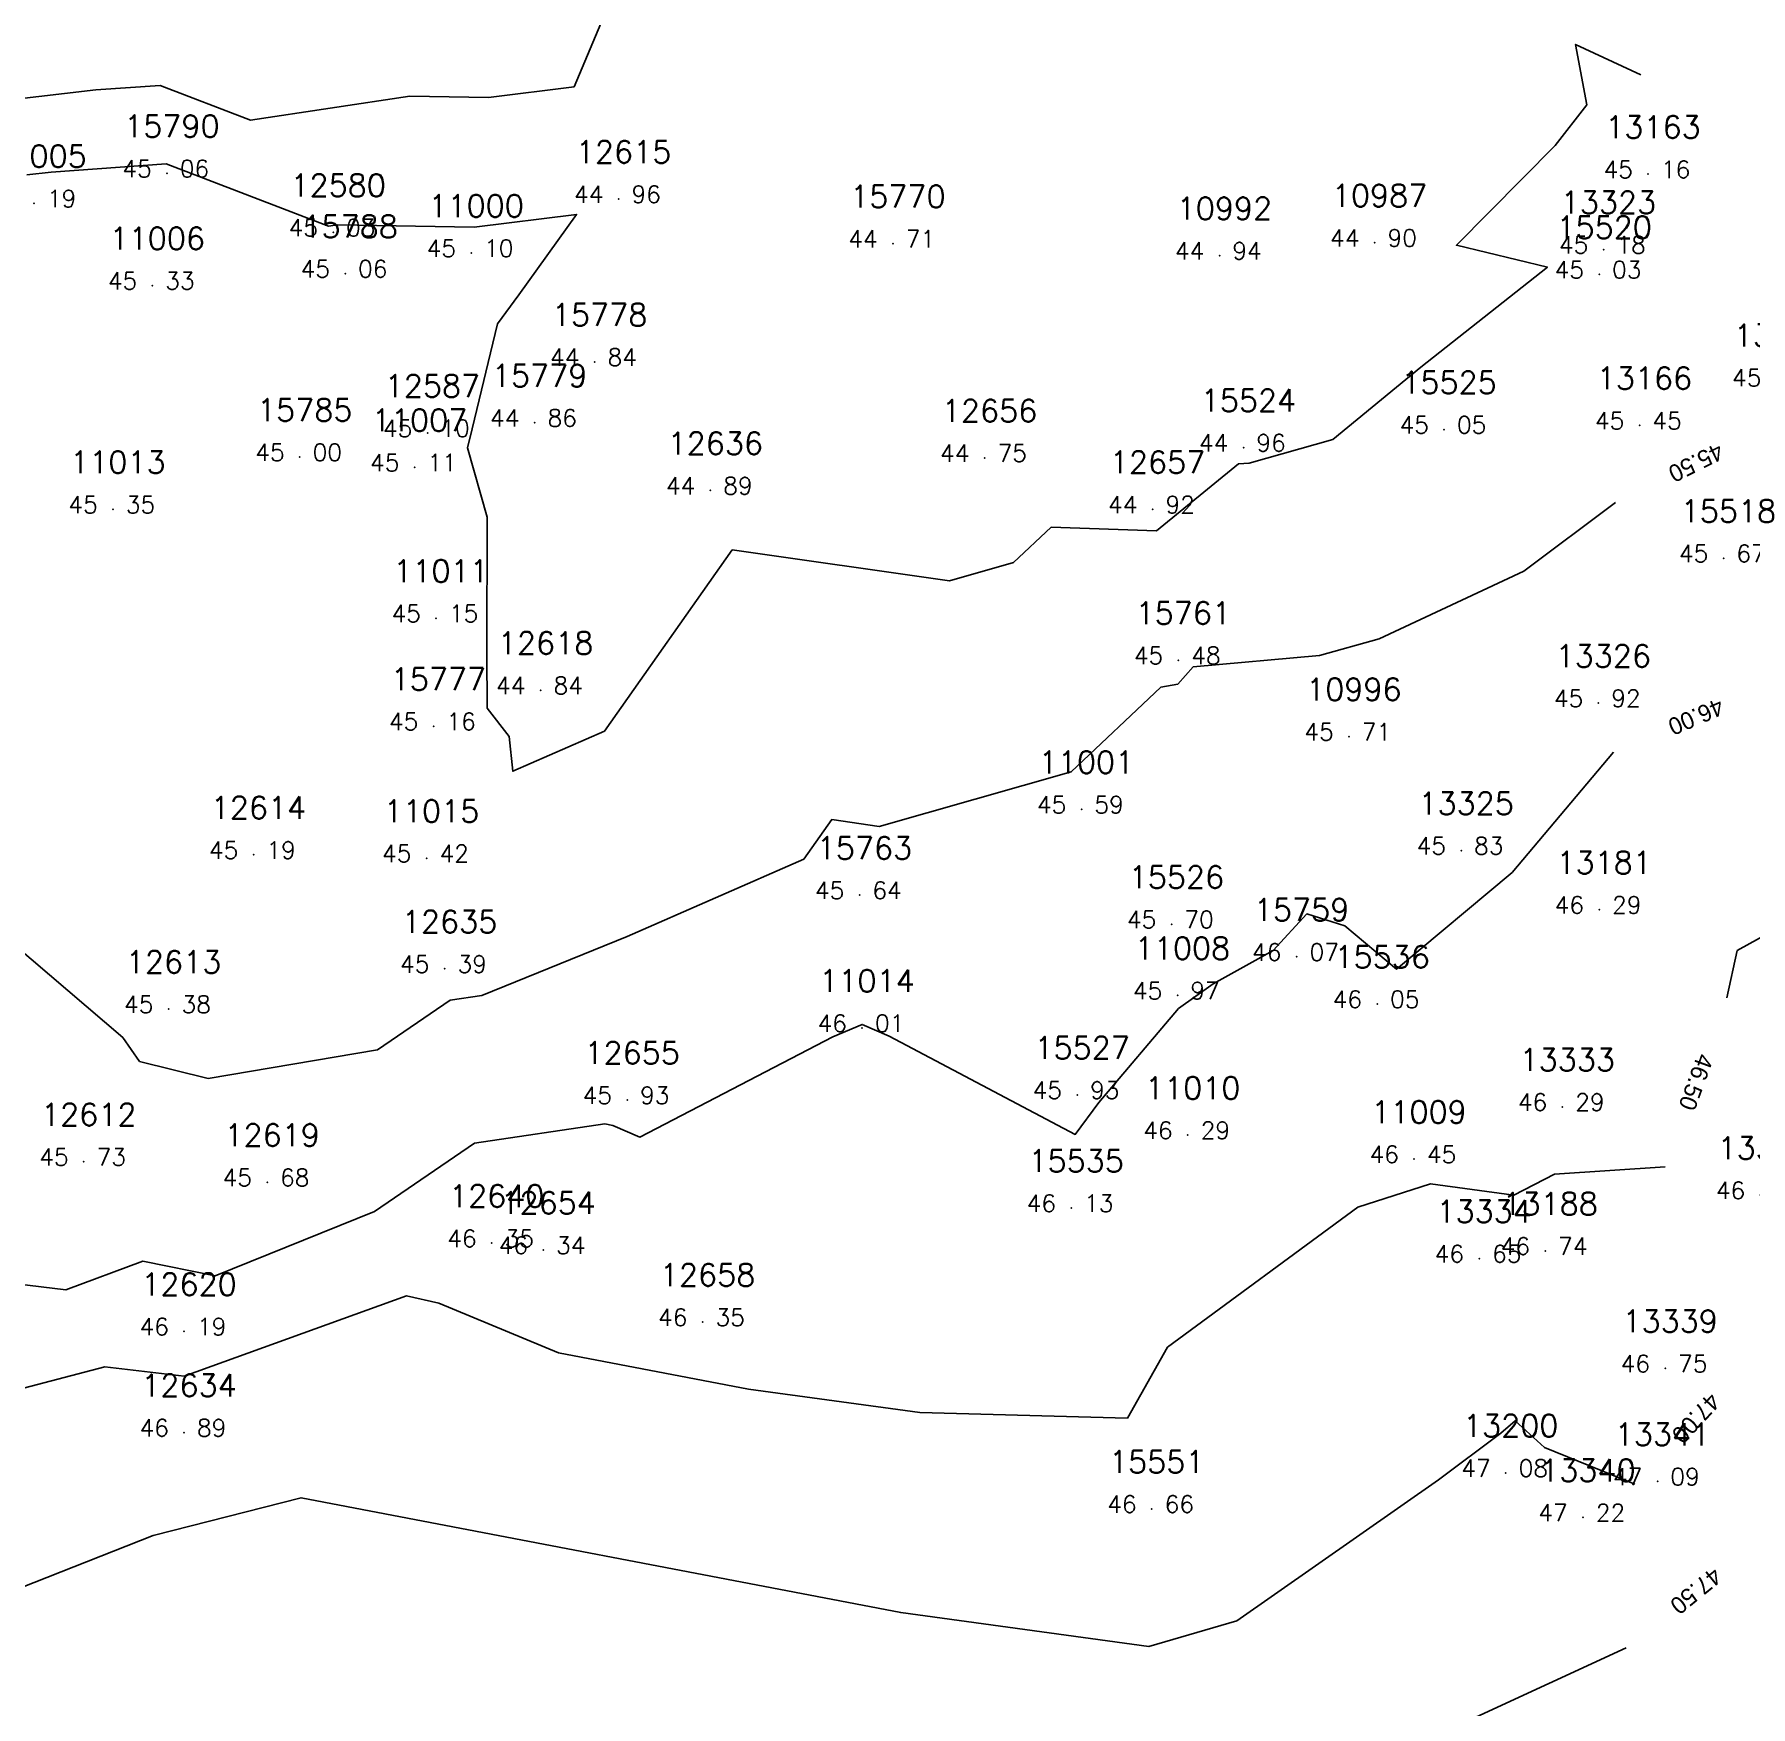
# Model space of a CAD drawing. Header units: millimetres. Extents: x 1412565 to 1412813, y 4931476 to 4931699.
# Drawn here: x 1412728.61 to 1412748.64, y 4931619.29 to 4931638.8 of the extents above; entities that cross this region are included whole.
import ezdxf
from ezdxf.enums import TextEntityAlignment as Align

# ---------------------------------------------------------------- set-up
doc = ezdxf.new("R2010")
doc.units = ezdxf.units.MM
for name, color, linetype in [('CIVIL', 50, 'Continuous'), ('CIVIL-DRAW', 80, 'Continuous'), ('CIVIL-NONAME', 130, 'Continuous'), ('CIVIL-TEXT', 240, 'Continuous'), ('CIVIL-Z', 50, 'Continuous'), ('Tcontours0', 7, 'Continuous'), ('Tcontours1', 7, 'Continuous'), ('Tcontours2', 7, 'Continuous')]:
    doc.layers.add(name, color=color, linetype=linetype)
doc.styles.add('CIVILCADMAIN', font='TXT.SHX')
doc.styles.add('MAVAT_HebTXT', font='hebtxt.shx')
doc.styles.get("Standard").update_dxf_attribs({"font": 'arial.ttf'})

# ---------------------------------------------------------------- blocks, each defined once
blk = doc.blocks.new('CIVIL-ZZ')
at = {"layer": 'CIVIL-DRAW'}
blk.add_point((0, 0), dxfattribs=at)
at = {"layer": 'CIVIL-NONAME'}
blk.add_attdef('NAME', text='', height=1.8, dxfattribs=at).set_placement((0, 2.1), align=Align.CENTER)
at = {"layer": 'CIVIL-TEXT', "flags": 8}
blk.add_attdef('TEXT', text='', height=2, dxfattribs=at).set_placement((0.2, -3.3), align=Align.CENTER)
at = {"layer": 'CIVIL-Z'}
blk.add_attdef('Z1', text='', height=1.6, dxfattribs=at).set_placement((-0.75, -0.225), align=Align.RIGHT)
blk.add_attdef('Z2', (0.75, -0.225), '', height=1.6, dxfattribs=at)

msp = doc.modelspace()

# ---------------------------------------------------------------- linework, layer by layer
at = {"layer": 'Tcontours0', "elevation": 45}
msp.add_lwpolyline([(1412728.525, 4931637.161), (1412728.809, 4931637.194), (1412730.151, 4931637.29), (1412732.045, 4931636.564), (1412732.151, 4931636.58), (1412733.744, 4931636.552), (1412734.939, 4931636.7), (1412734.264, 4931635.762), (1412734.018, 4931635.425), (1412733.721, 4931634.2), (1412733.666, 4931633.979), (1412733.895, 4931633.169), (1412733.89, 4931631.584), (1412733.895, 4931630.94), (1412734.153, 4931630.609), (1412734.194, 4931630.205), (1412735.264, 4931630.672), (1412736.755, 4931632.788), (1412739.29, 4931632.427), (1412740.036, 4931632.64), (1412740.474, 4931633.052), (1412741.703, 4931633.009), (1412742.662, 4931633.789), (1412742.786, 4931633.8), (1412743.76, 4931634.073), (1412744.79, 4931634.917), (1412746.265, 4931636.085), (1412745.204, 4931636.341), (1412746.357, 4931637.503), (1412746.727, 4931637.977), (1412746.594, 4931638.684), (1412747.354, 4931638.33)], dxfattribs=at)
at = {"layer": 'Tcontours1'}
for points, elevation in [([(1412728.246, 4931624.244), (1412728.98, 4931624.156), (1412729.877, 4931624.488), (1412730.721, 4931624.318), (1412732.581, 4931625.071), (1412733.749, 4931625.867), (1412735.267, 4931626.092), (1412735.363, 4931626.071), (1412735.677, 4931625.938), (1412737.928, 4931627.105), (1412738.269, 4931627.252), (1412738.584, 4931627.113), (1412740.756, 4931625.968), (1412741.031, 4931626.339), (1412741.961, 4931627.437), (1412742.367, 4931627.725), (1412743.064, 4931628.112), (1412743.459, 4931628.54), (1412743.9, 4931628.402), (1412744.503, 4931627.897), (1412745.855, 4931629.025), (1412747.035, 4931630.428)], 46), ([(1412725.829, 4931619.644), (1412730.001, 4931621.289), (1412731.725, 4931621.73), (1412738.721, 4931620.39), (1412741.614, 4931619.996), (1412742.64, 4931620.294), (1412744.993, 4931621.94), (1412745.722, 4931622.485), (1412745.888, 4931622.629), (1412746.231, 4931622.316), (1412747.285, 4931621.888)], 47)]:
    msp.add_lwpolyline(points, dxfattribs=dict(at, elevation=elevation))
at = {"layer": 'Tcontours2'}
for points, elevation in [([(1412728.3, 4931638.033), (1412729.331, 4931638.152), (1412730.08, 4931638.206), (1412731.136, 4931637.801), (1412732.994, 4931638.08), (1412733.912, 4931638.064), (1412734.909, 4931638.187), (1412735.801, 4931640.306)], 44.5), ([(1412727.93, 4931628.561), (1412729.644, 4931627.099), (1412729.841, 4931626.82), (1412730.64, 4931626.622), (1412732.615, 4931626.956), (1412733.463, 4931627.533), (1412733.834, 4931627.588), (1412735.53, 4931628.278), (1412737.589, 4931629.178), (1412737.915, 4931629.641), (1412738.47, 4931629.562), (1412740.709, 4931630.199), (1412741.755, 4931631.184), (1412741.953, 4931631.22), (1412742.133, 4931631.423), (1412743.606, 4931631.554), (1412744.303, 4931631.749), (1412745.991, 4931632.54), (1412747.059, 4931633.339)], 45.5), ([(1412748.36, 4931627.563), (1412748.48, 4931628.113), (1412748.965, 4931628.382)], 46.5), ([(1412727.387, 4931622.722), (1412729.434, 4931623.259), (1412730.36, 4931623.147), (1412732.953, 4931624.086), (1412733.331, 4931624), (1412734.729, 4931623.422), (1412736.943, 4931622.998), (1412738.945, 4931622.725), (1412741.366, 4931622.66), (1412741.832, 4931623.485), (1412744.053, 4931625.12), (1412744.9, 4931625.39), (1412745.874, 4931625.258), (1412746.347, 4931625.506), (1412747.64, 4931625.59)], 46.5), ([(1412728.368, 4931615.83), (1412737.931, 4931618.274), (1412740.499, 4931617.782), (1412741.561, 4931617.638), (1412744.095, 4931618.373), (1412744.933, 4931618.959), (1412745.38, 4931619.148), (1412747.185, 4931619.98)], 47.5)]:
    msp.add_lwpolyline(points, dxfattribs=dict(at, elevation=elevation))

# ---------------------------------------------------------------- block references
at = {"layer": 'CIVIL'}
ref = msp.add_blockref('CIVIL-ZZ', (1412730.16, 4931637.18, 45.06), dxfattribs=dict(at, xscale=0.2, yscale=0.2))
ref.add_attrib('Z2', '06', (1412730.31, 4931637.135), dxfattribs={"layer": 'CIVIL-Z', "height": 0.2, "style": 'CIVILCADMAIN'})
ref.add_attrib('Z1', '45', (1412729.64, 4931637.135), dxfattribs={"layer": 'CIVIL-Z', "height": 0.2, "style": 'CIVILCADMAIN'})
ref.add_attrib('NAME', '15790', (1412729.66, 4931637.6), dxfattribs={"layer": 'CIVIL-NONAME', "height": 0.26, "style": 'CIVILCADMAIN'})
ref = msp.add_blockref('CIVIL-ZZ', (1412747.44, 4931637.17, 45.16), dxfattribs=dict(at, xscale=0.2, yscale=0.2))
ref.add_attrib('Z2', '16', (1412747.59, 4931637.125), dxfattribs={"layer": 'CIVIL-Z', "height": 0.2, "style": 'CIVILCADMAIN'})
ref.add_attrib('Z1', '45', (1412746.92, 4931637.125), dxfattribs={"layer": 'CIVIL-Z', "height": 0.2, "style": 'CIVILCADMAIN'})
ref.add_attrib('NAME', '13163', (1412746.94, 4931637.59), dxfattribs={"layer": 'CIVIL-NONAME', "height": 0.26, "style": 'CIVILCADMAIN'})
ref = msp.add_blockref('CIVIL-ZZ', (1412728.61, 4931636.83, 45.19), dxfattribs=dict(at, xscale=0.2, yscale=0.2))
ref.add_attrib('Z2', '19', (1412728.76, 4931636.785), dxfattribs={"layer": 'CIVIL-Z', "height": 0.2, "style": 'CIVILCADMAIN'})
ref.add_attrib('Z1', '45', (1412728.09, 4931636.785), dxfattribs={"layer": 'CIVIL-Z', "height": 0.2, "style": 'CIVILCADMAIN'})
ref.add_attrib('NAME', '11005', (1412728.11, 4931637.25), dxfattribs={"layer": 'CIVIL-NONAME', "height": 0.26, "style": 'CIVILCADMAIN'})
ref = msp.add_blockref('CIVIL-ZZ', (1412735.43, 4931636.88, 44.96), dxfattribs=dict(at, xscale=0.2, yscale=0.2))
ref.add_attrib('Z2', '96', (1412735.58, 4931636.835), dxfattribs={"layer": 'CIVIL-Z', "height": 0.2, "style": 'CIVILCADMAIN'})
ref.add_attrib('Z1', '44', (1412734.91, 4931636.835), dxfattribs={"layer": 'CIVIL-Z', "height": 0.2, "style": 'CIVILCADMAIN'})
ref.add_attrib('NAME', '12615', (1412734.93, 4931637.3), dxfattribs={"layer": 'CIVIL-NONAME', "height": 0.26, "style": 'CIVILCADMAIN'})
ref = msp.add_blockref('CIVIL-ZZ', (1412732.1, 4931636.49, 45.03), dxfattribs=dict(at, xscale=0.2, yscale=0.2))
ref.add_attrib('Z2', '03', (1412732.25, 4931636.445), dxfattribs={"layer": 'CIVIL-Z', "height": 0.2, "style": 'CIVILCADMAIN'})
ref.add_attrib('Z1', '45', (1412731.58, 4931636.445), dxfattribs={"layer": 'CIVIL-Z', "height": 0.2, "style": 'CIVILCADMAIN'})
ref.add_attrib('NAME', '12580', (1412731.6, 4931636.91), dxfattribs={"layer": 'CIVIL-NONAME', "height": 0.26, "style": 'CIVILCADMAIN'})
ref = msp.add_blockref('CIVIL-ZZ', (1412733.71, 4931636.25, 45.1), dxfattribs=dict(at, xscale=0.2, yscale=0.2))
ref.add_attrib('Z2', '10', (1412733.86, 4931636.205), dxfattribs={"layer": 'CIVIL-Z', "height": 0.2, "style": 'CIVILCADMAIN'})
ref.add_attrib('Z1', '45', (1412733.19, 4931636.205), dxfattribs={"layer": 'CIVIL-Z', "height": 0.2, "style": 'CIVILCADMAIN'})
ref.add_attrib('NAME', '11000', (1412733.21, 4931636.67), dxfattribs={"layer": 'CIVIL-NONAME', "height": 0.26, "style": 'CIVILCADMAIN'})
ref = msp.add_blockref('CIVIL-ZZ', (1412738.63, 4931636.36, 44.71), dxfattribs=dict(at, xscale=0.2, yscale=0.2))
ref.add_attrib('Z2', '71', (1412738.78, 4931636.315), dxfattribs={"layer": 'CIVIL-Z', "height": 0.2, "style": 'CIVILCADMAIN'})
ref.add_attrib('Z1', '44', (1412738.11, 4931636.315), dxfattribs={"layer": 'CIVIL-Z', "height": 0.2, "style": 'CIVILCADMAIN'})
ref.add_attrib('NAME', '15770', (1412738.13, 4931636.78), dxfattribs={"layer": 'CIVIL-NONAME', "height": 0.26, "style": 'CIVILCADMAIN'})
ref = msp.add_blockref('CIVIL-ZZ', (1412744.25, 4931636.37, 44.9), dxfattribs=dict(at, xscale=0.2, yscale=0.2))
ref.add_attrib('Z2', '90', (1412744.4, 4931636.325), dxfattribs={"layer": 'CIVIL-Z', "height": 0.2, "style": 'CIVILCADMAIN'})
ref.add_attrib('Z1', '44', (1412743.73, 4931636.325), dxfattribs={"layer": 'CIVIL-Z', "height": 0.2, "style": 'CIVILCADMAIN'})
ref.add_attrib('NAME', '10987', (1412743.75, 4931636.79), dxfattribs={"layer": 'CIVIL-NONAME', "height": 0.26, "style": 'CIVILCADMAIN'})
ref = msp.add_blockref('CIVIL-ZZ', (1412746.92, 4931636.29, 45.18), dxfattribs=dict(at, xscale=0.2, yscale=0.2))
ref.add_attrib('Z2', '18', (1412747.07, 4931636.245), dxfattribs={"layer": 'CIVIL-Z', "height": 0.2, "style": 'CIVILCADMAIN'})
ref.add_attrib('Z1', '45', (1412746.4, 4931636.245), dxfattribs={"layer": 'CIVIL-Z', "height": 0.2, "style": 'CIVILCADMAIN'})
ref.add_attrib('NAME', '13323', (1412746.42, 4931636.71), dxfattribs={"layer": 'CIVIL-NONAME', "height": 0.26, "style": 'CIVILCADMAIN'})
ref = msp.add_blockref('CIVIL-ZZ', (1412742.44, 4931636.22, 44.94), dxfattribs=dict(at, xscale=0.2, yscale=0.2))
ref.add_attrib('Z2', '94', (1412742.59, 4931636.175), dxfattribs={"layer": 'CIVIL-Z', "height": 0.2, "style": 'CIVILCADMAIN'})
ref.add_attrib('Z1', '44', (1412741.92, 4931636.175), dxfattribs={"layer": 'CIVIL-Z', "height": 0.2, "style": 'CIVILCADMAIN'})
ref.add_attrib('NAME', '10992', (1412741.94, 4931636.64), dxfattribs={"layer": 'CIVIL-NONAME', "height": 0.26, "style": 'CIVILCADMAIN'})
ref = msp.add_blockref('CIVIL-ZZ', (1412729.99, 4931635.87, 45.33), dxfattribs=dict(at, xscale=0.2, yscale=0.2))
ref.add_attrib('Z2', '33', (1412730.14, 4931635.825), dxfattribs={"layer": 'CIVIL-Z', "height": 0.2, "style": 'CIVILCADMAIN'})
ref.add_attrib('Z1', '45', (1412729.47, 4931635.825), dxfattribs={"layer": 'CIVIL-Z', "height": 0.2, "style": 'CIVILCADMAIN'})
ref.add_attrib('NAME', '11006', (1412729.49, 4931636.29), dxfattribs={"layer": 'CIVIL-NONAME', "height": 0.26, "style": 'CIVILCADMAIN'})
ref = msp.add_blockref('CIVIL-ZZ', (1412732.24, 4931636.01, 45.06), dxfattribs=dict(at, xscale=0.2, yscale=0.2))
ref.add_attrib('Z2', '06', (1412732.39, 4931635.965), dxfattribs={"layer": 'CIVIL-Z', "height": 0.2, "style": 'CIVILCADMAIN'})
ref.add_attrib('Z1', '45', (1412731.72, 4931635.965), dxfattribs={"layer": 'CIVIL-Z', "height": 0.2, "style": 'CIVILCADMAIN'})
ref.add_attrib('NAME', '15788', (1412731.74, 4931636.43), dxfattribs={"layer": 'CIVIL-NONAME', "height": 0.26, "style": 'CIVILCADMAIN'})
ref = msp.add_blockref('CIVIL-ZZ', (1412746.87, 4931636, 45.03), dxfattribs=dict(at, xscale=0.2, yscale=0.2))
ref.add_attrib('Z2', '03', (1412747.02, 4931635.955), dxfattribs={"layer": 'CIVIL-Z', "height": 0.2, "style": 'CIVILCADMAIN'})
ref.add_attrib('Z1', '45', (1412746.35, 4931635.955), dxfattribs={"layer": 'CIVIL-Z', "height": 0.2, "style": 'CIVILCADMAIN'})
ref.add_attrib('NAME', '15520', (1412746.37, 4931636.42), dxfattribs={"layer": 'CIVIL-NONAME', "height": 0.26, "style": 'CIVILCADMAIN'})
ref = msp.add_blockref('CIVIL-ZZ', (1412735.15, 4931634.98, 44.84), dxfattribs=dict(at, xscale=0.2, yscale=0.2))
ref.add_attrib('Z2', '84', (1412735.3, 4931634.935), dxfattribs={"layer": 'CIVIL-Z', "height": 0.2, "style": 'CIVILCADMAIN'})
ref.add_attrib('Z1', '44', (1412734.63, 4931634.935), dxfattribs={"layer": 'CIVIL-Z', "height": 0.2, "style": 'CIVILCADMAIN'})
ref.add_attrib('NAME', '15778', (1412734.65, 4931635.4), dxfattribs={"layer": 'CIVIL-NONAME', "height": 0.26, "style": 'CIVILCADMAIN'})
ref = msp.add_blockref('CIVIL-ZZ', (1412748.94, 4931634.74, 45.32), dxfattribs=dict(at, xscale=0.2, yscale=0.2))
ref.add_attrib('Z2', '32', (1412749.09, 4931634.695), dxfattribs={"layer": 'CIVIL-Z', "height": 0.2, "style": 'CIVILCADMAIN'})
ref.add_attrib('Z1', '45', (1412748.42, 4931634.695), dxfattribs={"layer": 'CIVIL-Z', "height": 0.2, "style": 'CIVILCADMAIN'})
ref.add_attrib('NAME', '13327', (1412748.44, 4931635.16), dxfattribs={"layer": 'CIVIL-NONAME', "height": 0.26, "style": 'CIVILCADMAIN'})
ref = msp.add_blockref('CIVIL-ZZ', (1412734.45, 4931634.27, 44.86), dxfattribs=dict(at, xscale=0.2, yscale=0.2))
ref.add_attrib('Z2', '86', (1412734.6, 4931634.225), dxfattribs={"layer": 'CIVIL-Z', "height": 0.2, "style": 'CIVILCADMAIN'})
ref.add_attrib('Z1', '44', (1412733.93, 4931634.225), dxfattribs={"layer": 'CIVIL-Z', "height": 0.2, "style": 'CIVILCADMAIN'})
ref.add_attrib('NAME', '15779', (1412733.95, 4931634.69), dxfattribs={"layer": 'CIVIL-NONAME', "height": 0.26, "style": 'CIVILCADMAIN'})
ref = msp.add_blockref('CIVIL-ZZ', (1412747.34, 4931634.24, 45.45), dxfattribs=dict(at, xscale=0.2, yscale=0.2))
ref.add_attrib('Z2', '45', (1412747.49, 4931634.195), dxfattribs={"layer": 'CIVIL-Z', "height": 0.2, "style": 'CIVILCADMAIN'})
ref.add_attrib('Z1', '45', (1412746.82, 4931634.195), dxfattribs={"layer": 'CIVIL-Z', "height": 0.2, "style": 'CIVILCADMAIN'})
ref.add_attrib('NAME', '13166', (1412746.84, 4931634.66), dxfattribs={"layer": 'CIVIL-NONAME', "height": 0.26, "style": 'CIVILCADMAIN'})
ref = msp.add_blockref('CIVIL-ZZ', (1412733.2, 4931634.15, 45.1), dxfattribs=dict(at, xscale=0.2, yscale=0.2))
ref.add_attrib('Z2', '10', (1412733.35, 4931634.105), dxfattribs={"layer": 'CIVIL-Z', "height": 0.2, "style": 'CIVILCADMAIN'})
ref.add_attrib('Z1', '45', (1412732.68, 4931634.105), dxfattribs={"layer": 'CIVIL-Z', "height": 0.2, "style": 'CIVILCADMAIN'})
ref.add_attrib('NAME', '12587', (1412732.7, 4931634.57), dxfattribs={"layer": 'CIVIL-NONAME', "height": 0.26, "style": 'CIVILCADMAIN'})
ref = msp.add_blockref('CIVIL-ZZ', (1412745.06, 4931634.19, 45.05), dxfattribs=dict(at, xscale=0.2, yscale=0.2))
ref.add_attrib('Z2', '05', (1412745.21, 4931634.145), dxfattribs={"layer": 'CIVIL-Z', "height": 0.2, "style": 'CIVILCADMAIN'})
ref.add_attrib('Z1', '45', (1412744.54, 4931634.145), dxfattribs={"layer": 'CIVIL-Z', "height": 0.2, "style": 'CIVILCADMAIN'})
ref.add_attrib('NAME', '15525', (1412744.56, 4931634.61), dxfattribs={"layer": 'CIVIL-NONAME', "height": 0.26, "style": 'CIVILCADMAIN'})
ref = msp.add_blockref('CIVIL-ZZ', (1412731.71, 4931633.87, 45), dxfattribs=dict(at, xscale=0.2, yscale=0.2))
ref.add_attrib('Z2', '00', (1412731.86, 4931633.825), dxfattribs={"layer": 'CIVIL-Z', "height": 0.2, "style": 'CIVILCADMAIN'})
ref.add_attrib('Z1', '45', (1412731.19, 4931633.825), dxfattribs={"layer": 'CIVIL-Z', "height": 0.2, "style": 'CIVILCADMAIN'})
ref.add_attrib('NAME', '15785', (1412731.21, 4931634.29), dxfattribs={"layer": 'CIVIL-NONAME', "height": 0.26, "style": 'CIVILCADMAIN'})
ref = msp.add_blockref('CIVIL-ZZ', (1412739.7, 4931633.86, 44.75), dxfattribs=dict(at, xscale=0.2, yscale=0.2))
ref.add_attrib('Z2', '75', (1412739.85, 4931633.815), dxfattribs={"layer": 'CIVIL-Z', "height": 0.2, "style": 'CIVILCADMAIN'})
ref.add_attrib('Z1', '44', (1412739.18, 4931633.815), dxfattribs={"layer": 'CIVIL-Z', "height": 0.2, "style": 'CIVILCADMAIN'})
ref.add_attrib('NAME', '12656', (1412739.2, 4931634.28), dxfattribs={"layer": 'CIVIL-NONAME', "height": 0.26, "style": 'CIVILCADMAIN'})
ref = msp.add_blockref('CIVIL-ZZ', (1412742.72, 4931633.98, 44.96), dxfattribs=dict(at, xscale=0.2, yscale=0.2))
ref.add_attrib('Z2', '96', (1412742.87, 4931633.935), dxfattribs={"layer": 'CIVIL-Z', "height": 0.2, "style": 'CIVILCADMAIN'})
ref.add_attrib('Z1', '44', (1412742.2, 4931633.935), dxfattribs={"layer": 'CIVIL-Z', "height": 0.2, "style": 'CIVILCADMAIN'})
ref.add_attrib('NAME', '15524', (1412742.22, 4931634.4), dxfattribs={"layer": 'CIVIL-NONAME', "height": 0.26, "style": 'CIVILCADMAIN'})
ref = msp.add_blockref('CIVIL-ZZ', (1412733.05, 4931633.75, 45.11), dxfattribs=dict(at, xscale=0.2, yscale=0.2))
ref.add_attrib('Z2', '11', (1412733.2, 4931633.705), dxfattribs={"layer": 'CIVIL-Z', "height": 0.2, "style": 'CIVILCADMAIN'})
ref.add_attrib('Z1', '45', (1412732.53, 4931633.705), dxfattribs={"layer": 'CIVIL-Z', "height": 0.2, "style": 'CIVILCADMAIN'})
ref.add_attrib('NAME', '11007', (1412732.55, 4931634.17), dxfattribs={"layer": 'CIVIL-NONAME', "height": 0.26, "style": 'CIVILCADMAIN'})
ref = msp.add_blockref('CIVIL-ZZ', (1412736.5, 4931633.48, 44.89), dxfattribs=dict(at, xscale=0.2, yscale=0.2))
ref.add_attrib('Z2', '89', (1412736.65, 4931633.435), dxfattribs={"layer": 'CIVIL-Z', "height": 0.2, "style": 'CIVILCADMAIN'})
ref.add_attrib('Z1', '44', (1412735.98, 4931633.435), dxfattribs={"layer": 'CIVIL-Z', "height": 0.2, "style": 'CIVILCADMAIN'})
ref.add_attrib('NAME', '12636', (1412736, 4931633.9), dxfattribs={"layer": 'CIVIL-NONAME', "height": 0.26, "style": 'CIVILCADMAIN'})
ref = msp.add_blockref('CIVIL-ZZ', (1412729.53, 4931633.26, 45.35), dxfattribs=dict(at, xscale=0.2, yscale=0.2))
ref.add_attrib('Z2', '35', (1412729.68, 4931633.215), dxfattribs={"layer": 'CIVIL-Z', "height": 0.2, "style": 'CIVILCADMAIN'})
ref.add_attrib('Z1', '45', (1412729.01, 4931633.215), dxfattribs={"layer": 'CIVIL-Z', "height": 0.2, "style": 'CIVILCADMAIN'})
ref.add_attrib('NAME', '11013', (1412729.03, 4931633.68), dxfattribs={"layer": 'CIVIL-NONAME', "height": 0.26, "style": 'CIVILCADMAIN'})
ref = msp.add_blockref('CIVIL-ZZ', (1412741.66, 4931633.26, 44.92), dxfattribs=dict(at, xscale=0.2, yscale=0.2))
ref.add_attrib('Z2', '92', (1412741.81, 4931633.215), dxfattribs={"layer": 'CIVIL-Z', "height": 0.2, "style": 'CIVILCADMAIN'})
ref.add_attrib('Z1', '44', (1412741.14, 4931633.215), dxfattribs={"layer": 'CIVIL-Z', "height": 0.2, "style": 'CIVILCADMAIN'})
ref.add_attrib('NAME', '12657', (1412741.16, 4931633.68), dxfattribs={"layer": 'CIVIL-NONAME', "height": 0.26, "style": 'CIVILCADMAIN'})
ref = msp.add_blockref('CIVIL-ZZ', (1412748.32, 4931632.69, 45.67), dxfattribs=dict(at, xscale=0.2, yscale=0.2))
ref.add_attrib('Z2', '67', (1412748.47, 4931632.645), dxfattribs={"layer": 'CIVIL-Z', "height": 0.2, "style": 'CIVILCADMAIN'})
ref.add_attrib('Z1', '45', (1412747.8, 4931632.645), dxfattribs={"layer": 'CIVIL-Z', "height": 0.2, "style": 'CIVILCADMAIN'})
ref.add_attrib('NAME', '15518', (1412747.82, 4931633.11), dxfattribs={"layer": 'CIVIL-NONAME', "height": 0.26, "style": 'CIVILCADMAIN'})
ref = msp.add_blockref('CIVIL-ZZ', (1412733.3, 4931631.99, 45.15), dxfattribs=dict(at, xscale=0.2, yscale=0.2))
ref.add_attrib('Z2', '15', (1412733.45, 4931631.945), dxfattribs={"layer": 'CIVIL-Z', "height": 0.2, "style": 'CIVILCADMAIN'})
ref.add_attrib('Z1', '45', (1412732.78, 4931631.945), dxfattribs={"layer": 'CIVIL-Z', "height": 0.2, "style": 'CIVILCADMAIN'})
ref.add_attrib('NAME', '11011', (1412732.8, 4931632.41), dxfattribs={"layer": 'CIVIL-NONAME', "height": 0.26, "style": 'CIVILCADMAIN'})
ref = msp.add_blockref('CIVIL-ZZ', (1412741.96, 4931631.5, 45.48), dxfattribs=dict(at, xscale=0.2, yscale=0.2))
ref.add_attrib('Z2', '48', (1412742.11, 4931631.455), dxfattribs={"layer": 'CIVIL-Z', "height": 0.2, "style": 'CIVILCADMAIN'})
ref.add_attrib('Z1', '45', (1412741.44, 4931631.455), dxfattribs={"layer": 'CIVIL-Z', "height": 0.2, "style": 'CIVILCADMAIN'})
ref.add_attrib('NAME', '15761', (1412741.46, 4931631.92), dxfattribs={"layer": 'CIVIL-NONAME', "height": 0.26, "style": 'CIVILCADMAIN'})
ref = msp.add_blockref('CIVIL-ZZ', (1412734.52, 4931631.15, 44.84), dxfattribs=dict(at, xscale=0.2, yscale=0.2))
ref.add_attrib('Z2', '84', (1412734.67, 4931631.105), dxfattribs={"layer": 'CIVIL-Z', "height": 0.2, "style": 'CIVILCADMAIN'})
ref.add_attrib('Z1', '44', (1412734, 4931631.105), dxfattribs={"layer": 'CIVIL-Z', "height": 0.2, "style": 'CIVILCADMAIN'})
ref.add_attrib('NAME', '12618', (1412734.02, 4931631.57), dxfattribs={"layer": 'CIVIL-NONAME', "height": 0.26, "style": 'CIVILCADMAIN'})
ref = msp.add_blockref('CIVIL-ZZ', (1412746.86, 4931631, 45.92), dxfattribs=dict(at, xscale=0.2, yscale=0.2))
ref.add_attrib('Z2', '92', (1412747.01, 4931630.955), dxfattribs={"layer": 'CIVIL-Z', "height": 0.2, "style": 'CIVILCADMAIN'})
ref.add_attrib('Z1', '45', (1412746.34, 4931630.955), dxfattribs={"layer": 'CIVIL-Z', "height": 0.2, "style": 'CIVILCADMAIN'})
ref.add_attrib('NAME', '13326', (1412746.36, 4931631.42), dxfattribs={"layer": 'CIVIL-NONAME', "height": 0.26, "style": 'CIVILCADMAIN'})
ref = msp.add_blockref('CIVIL-ZZ', (1412733.27, 4931630.73, 45.16), dxfattribs=dict(at, xscale=0.2, yscale=0.2))
ref.add_attrib('Z2', '16', (1412733.42, 4931630.685), dxfattribs={"layer": 'CIVIL-Z', "height": 0.2, "style": 'CIVILCADMAIN'})
ref.add_attrib('Z1', '45', (1412732.75, 4931630.685), dxfattribs={"layer": 'CIVIL-Z', "height": 0.2, "style": 'CIVILCADMAIN'})
ref.add_attrib('NAME', '15777', (1412732.77, 4931631.15), dxfattribs={"layer": 'CIVIL-NONAME', "height": 0.26, "style": 'CIVILCADMAIN'})
ref = msp.add_blockref('CIVIL-ZZ', (1412743.95, 4931630.61, 45.71), dxfattribs=dict(at, xscale=0.2, yscale=0.2))
ref.add_attrib('Z2', '71', (1412744.1, 4931630.565), dxfattribs={"layer": 'CIVIL-Z', "height": 0.2, "style": 'CIVILCADMAIN'})
ref.add_attrib('Z1', '45', (1412743.43, 4931630.565), dxfattribs={"layer": 'CIVIL-Z', "height": 0.2, "style": 'CIVILCADMAIN'})
ref.add_attrib('NAME', '10996', (1412743.45, 4931631.03), dxfattribs={"layer": 'CIVIL-NONAME', "height": 0.26, "style": 'CIVILCADMAIN'})
ref = msp.add_blockref('CIVIL-ZZ', (1412740.83, 4931629.76, 45.59), dxfattribs=dict(at, xscale=0.2, yscale=0.2))
ref.add_attrib('Z2', '59', (1412740.98, 4931629.715), dxfattribs={"layer": 'CIVIL-Z', "height": 0.2, "style": 'CIVILCADMAIN'})
ref.add_attrib('Z1', '45', (1412740.31, 4931629.715), dxfattribs={"layer": 'CIVIL-Z', "height": 0.2, "style": 'CIVILCADMAIN'})
ref.add_attrib('NAME', '11001', (1412740.33, 4931630.18), dxfattribs={"layer": 'CIVIL-NONAME', "height": 0.26, "style": 'CIVILCADMAIN'})
ref = msp.add_blockref('CIVIL-ZZ', (1412731.17, 4931629.23, 45.19), dxfattribs=dict(at, xscale=0.2, yscale=0.2))
ref.add_attrib('Z2', '19', (1412731.32, 4931629.185), dxfattribs={"layer": 'CIVIL-Z', "height": 0.2, "style": 'CIVILCADMAIN'})
ref.add_attrib('Z1', '45', (1412730.65, 4931629.185), dxfattribs={"layer": 'CIVIL-Z', "height": 0.2, "style": 'CIVILCADMAIN'})
ref.add_attrib('NAME', '12614', (1412730.67, 4931629.65), dxfattribs={"layer": 'CIVIL-NONAME', "height": 0.26, "style": 'CIVILCADMAIN'})
ref = msp.add_blockref('CIVIL-ZZ', (1412745.26, 4931629.28, 45.83), dxfattribs=dict(at, xscale=0.2, yscale=0.2))
ref.add_attrib('Z2', '83', (1412745.41, 4931629.235), dxfattribs={"layer": 'CIVIL-Z', "height": 0.2, "style": 'CIVILCADMAIN'})
ref.add_attrib('Z1', '45', (1412744.74, 4931629.235), dxfattribs={"layer": 'CIVIL-Z', "height": 0.2, "style": 'CIVILCADMAIN'})
ref.add_attrib('NAME', '13325', (1412744.76, 4931629.7), dxfattribs={"layer": 'CIVIL-NONAME', "height": 0.26, "style": 'CIVILCADMAIN'})
ref = msp.add_blockref('CIVIL-ZZ', (1412733.19, 4931629.19, 45.42), dxfattribs=dict(at, xscale=0.2, yscale=0.2))
ref.add_attrib('Z2', '42', (1412733.34, 4931629.145), dxfattribs={"layer": 'CIVIL-Z', "height": 0.2, "style": 'CIVILCADMAIN'})
ref.add_attrib('Z1', '45', (1412732.67, 4931629.145), dxfattribs={"layer": 'CIVIL-Z', "height": 0.2, "style": 'CIVILCADMAIN'})
ref.add_attrib('NAME', '11015', (1412732.69, 4931629.61), dxfattribs={"layer": 'CIVIL-NONAME', "height": 0.26, "style": 'CIVILCADMAIN'})
ref = msp.add_blockref('CIVIL-ZZ', (1412738.24, 4931628.76, 45.64), dxfattribs=dict(at, xscale=0.2, yscale=0.2))
ref.add_attrib('Z2', '64', (1412738.39, 4931628.715), dxfattribs={"layer": 'CIVIL-Z', "height": 0.2, "style": 'CIVILCADMAIN'})
ref.add_attrib('Z1', '45', (1412737.72, 4931628.715), dxfattribs={"layer": 'CIVIL-Z', "height": 0.2, "style": 'CIVILCADMAIN'})
ref.add_attrib('NAME', '15763', (1412737.74, 4931629.18), dxfattribs={"layer": 'CIVIL-NONAME', "height": 0.26, "style": 'CIVILCADMAIN'})
ref = msp.add_blockref('CIVIL-ZZ', (1412741.88, 4931628.42, 45.7), dxfattribs=dict(at, xscale=0.2, yscale=0.2))
ref.add_attrib('Z2', '70', (1412742.03, 4931628.375), dxfattribs={"layer": 'CIVIL-Z', "height": 0.2, "style": 'CIVILCADMAIN'})
ref.add_attrib('Z1', '45', (1412741.36, 4931628.375), dxfattribs={"layer": 'CIVIL-Z', "height": 0.2, "style": 'CIVILCADMAIN'})
ref.add_attrib('NAME', '15526', (1412741.38, 4931628.84), dxfattribs={"layer": 'CIVIL-NONAME', "height": 0.26, "style": 'CIVILCADMAIN'})
ref = msp.add_blockref('CIVIL-ZZ', (1412746.87, 4931628.59, 46.29), dxfattribs=dict(at, xscale=0.2, yscale=0.2))
ref.add_attrib('Z2', '29', (1412747.02, 4931628.545), dxfattribs={"layer": 'CIVIL-Z', "height": 0.2, "style": 'CIVILCADMAIN'})
ref.add_attrib('Z1', '46', (1412746.35, 4931628.545), dxfattribs={"layer": 'CIVIL-Z', "height": 0.2, "style": 'CIVILCADMAIN'})
ref.add_attrib('NAME', '13181', (1412746.37, 4931629.01), dxfattribs={"layer": 'CIVIL-NONAME', "height": 0.26, "style": 'CIVILCADMAIN'})
ref = msp.add_blockref('CIVIL-ZZ', (1412743.34, 4931628.04, 46.07), dxfattribs=dict(at, xscale=0.2, yscale=0.2))
ref.add_attrib('Z2', '07', (1412743.49, 4931627.995), dxfattribs={"layer": 'CIVIL-Z', "height": 0.2, "style": 'CIVILCADMAIN'})
ref.add_attrib('Z1', '46', (1412742.82, 4931627.995), dxfattribs={"layer": 'CIVIL-Z', "height": 0.2, "style": 'CIVILCADMAIN'})
ref.add_attrib('NAME', '15759', (1412742.84, 4931628.46), dxfattribs={"layer": 'CIVIL-NONAME', "height": 0.26, "style": 'CIVILCADMAIN'})
ref = msp.add_blockref('CIVIL-ZZ', (1412733.4, 4931627.9, 45.39), dxfattribs=dict(at, xscale=0.2, yscale=0.2))
ref.add_attrib('Z2', '39', (1412733.55, 4931627.855), dxfattribs={"layer": 'CIVIL-Z', "height": 0.2, "style": 'CIVILCADMAIN'})
ref.add_attrib('Z1', '45', (1412732.88, 4931627.855), dxfattribs={"layer": 'CIVIL-Z', "height": 0.2, "style": 'CIVILCADMAIN'})
ref.add_attrib('NAME', '12635', (1412732.9, 4931628.32), dxfattribs={"layer": 'CIVIL-NONAME', "height": 0.26, "style": 'CIVILCADMAIN'})
ref = msp.add_blockref('CIVIL-ZZ', (1412730.18, 4931627.43, 45.38), dxfattribs=dict(at, xscale=0.2, yscale=0.2))
ref.add_attrib('Z2', '38', (1412730.33, 4931627.385), dxfattribs={"layer": 'CIVIL-Z', "height": 0.2, "style": 'CIVILCADMAIN'})
ref.add_attrib('Z1', '45', (1412729.66, 4931627.385), dxfattribs={"layer": 'CIVIL-Z', "height": 0.2, "style": 'CIVILCADMAIN'})
ref.add_attrib('NAME', '12613', (1412729.68, 4931627.85), dxfattribs={"layer": 'CIVIL-NONAME', "height": 0.26, "style": 'CIVILCADMAIN'})
ref = msp.add_blockref('CIVIL-ZZ', (1412741.95, 4931627.59, 45.97), dxfattribs=dict(at, xscale=0.2, yscale=0.2))
ref.add_attrib('Z2', '97', (1412742.1, 4931627.545), dxfattribs={"layer": 'CIVIL-Z', "height": 0.2, "style": 'CIVILCADMAIN'})
ref.add_attrib('Z1', '45', (1412741.43, 4931627.545), dxfattribs={"layer": 'CIVIL-Z', "height": 0.2, "style": 'CIVILCADMAIN'})
ref.add_attrib('NAME', '11008', (1412741.45, 4931628.01), dxfattribs={"layer": 'CIVIL-NONAME', "height": 0.26, "style": 'CIVILCADMAIN'})
ref = msp.add_blockref('CIVIL-ZZ', (1412744.28, 4931627.49, 46.05), dxfattribs=dict(at, xscale=0.2, yscale=0.2))
ref.add_attrib('Z2', '05', (1412744.43, 4931627.445), dxfattribs={"layer": 'CIVIL-Z', "height": 0.2, "style": 'CIVILCADMAIN'})
ref.add_attrib('Z1', '46', (1412743.76, 4931627.445), dxfattribs={"layer": 'CIVIL-Z', "height": 0.2, "style": 'CIVILCADMAIN'})
ref.add_attrib('NAME', '15536', (1412743.78, 4931627.91), dxfattribs={"layer": 'CIVIL-NONAME', "height": 0.26, "style": 'CIVILCADMAIN'})
ref = msp.add_blockref('CIVIL-ZZ', (1412738.27, 4931627.21, 46.01), dxfattribs=dict(at, xscale=0.2, yscale=0.2))
ref.add_attrib('Z2', '01', (1412738.42, 4931627.165), dxfattribs={"layer": 'CIVIL-Z', "height": 0.2, "style": 'CIVILCADMAIN'})
ref.add_attrib('Z1', '46', (1412737.75, 4931627.165), dxfattribs={"layer": 'CIVIL-Z', "height": 0.2, "style": 'CIVILCADMAIN'})
ref.add_attrib('NAME', '11014', (1412737.77, 4931627.63), dxfattribs={"layer": 'CIVIL-NONAME', "height": 0.26, "style": 'CIVILCADMAIN'})
ref = msp.add_blockref('CIVIL-ZZ', (1412740.78, 4931626.43, 45.93), dxfattribs=dict(at, xscale=0.2, yscale=0.2))
ref.add_attrib('Z2', '93', (1412740.93, 4931626.385), dxfattribs={"layer": 'CIVIL-Z', "height": 0.2, "style": 'CIVILCADMAIN'})
ref.add_attrib('Z1', '45', (1412740.26, 4931626.385), dxfattribs={"layer": 'CIVIL-Z', "height": 0.2, "style": 'CIVILCADMAIN'})
ref.add_attrib('NAME', '15527', (1412740.28, 4931626.85), dxfattribs={"layer": 'CIVIL-NONAME', "height": 0.26, "style": 'CIVILCADMAIN'})
ref = msp.add_blockref('CIVIL-ZZ', (1412735.53, 4931626.37, 45.93), dxfattribs=dict(at, xscale=0.2, yscale=0.2))
ref.add_attrib('Z2', '93', (1412735.68, 4931626.325), dxfattribs={"layer": 'CIVIL-Z', "height": 0.2, "style": 'CIVILCADMAIN'})
ref.add_attrib('Z1', '45', (1412735.01, 4931626.325), dxfattribs={"layer": 'CIVIL-Z', "height": 0.2, "style": 'CIVILCADMAIN'})
ref.add_attrib('NAME', '12655', (1412735.03, 4931626.79), dxfattribs={"layer": 'CIVIL-NONAME', "height": 0.26, "style": 'CIVILCADMAIN'})
ref = msp.add_blockref('CIVIL-ZZ', (1412746.44, 4931626.29, 46.29), dxfattribs=dict(at, xscale=0.2, yscale=0.2))
ref.add_attrib('Z2', '29', (1412746.59, 4931626.245), dxfattribs={"layer": 'CIVIL-Z', "height": 0.2, "style": 'CIVILCADMAIN'})
ref.add_attrib('Z1', '46', (1412745.92, 4931626.245), dxfattribs={"layer": 'CIVIL-Z', "height": 0.2, "style": 'CIVILCADMAIN'})
ref.add_attrib('NAME', '13333', (1412745.94, 4931626.71), dxfattribs={"layer": 'CIVIL-NONAME', "height": 0.26, "style": 'CIVILCADMAIN'})
ref = msp.add_blockref('CIVIL-ZZ', (1412742.07, 4931625.96, 46.29), dxfattribs=dict(at, xscale=0.2, yscale=0.2))
ref.add_attrib('Z2', '29', (1412742.22, 4931625.915), dxfattribs={"layer": 'CIVIL-Z', "height": 0.2, "style": 'CIVILCADMAIN'})
ref.add_attrib('Z1', '46', (1412741.55, 4931625.915), dxfattribs={"layer": 'CIVIL-Z', "height": 0.2, "style": 'CIVILCADMAIN'})
ref.add_attrib('NAME', '11010', (1412741.57, 4931626.38), dxfattribs={"layer": 'CIVIL-NONAME', "height": 0.26, "style": 'CIVILCADMAIN'})
ref = msp.add_blockref('CIVIL-ZZ', (1412729.19, 4931625.65, 45.73), dxfattribs=dict(at, xscale=0.2, yscale=0.2))
ref.add_attrib('Z2', '73', (1412729.34, 4931625.605), dxfattribs={"layer": 'CIVIL-Z', "height": 0.2, "style": 'CIVILCADMAIN'})
ref.add_attrib('Z1', '45', (1412728.67, 4931625.605), dxfattribs={"layer": 'CIVIL-Z', "height": 0.2, "style": 'CIVILCADMAIN'})
ref.add_attrib('NAME', '12612', (1412728.69, 4931626.07), dxfattribs={"layer": 'CIVIL-NONAME', "height": 0.26, "style": 'CIVILCADMAIN'})
ref = msp.add_blockref('CIVIL-ZZ', (1412744.71, 4931625.68, 46.45), dxfattribs=dict(at, xscale=0.2, yscale=0.2))
ref.add_attrib('Z2', '45', (1412744.86, 4931625.635), dxfattribs={"layer": 'CIVIL-Z', "height": 0.2, "style": 'CIVILCADMAIN'})
ref.add_attrib('Z1', '46', (1412744.19, 4931625.635), dxfattribs={"layer": 'CIVIL-Z', "height": 0.2, "style": 'CIVILCADMAIN'})
ref.add_attrib('NAME', '11009', (1412744.21, 4931626.1), dxfattribs={"layer": 'CIVIL-NONAME', "height": 0.26, "style": 'CIVILCADMAIN'})
ref = msp.add_blockref('CIVIL-ZZ', (1412731.33, 4931625.41, 45.68), dxfattribs=dict(at, xscale=0.2, yscale=0.2))
ref.add_attrib('Z2', '68', (1412731.48, 4931625.365), dxfattribs={"layer": 'CIVIL-Z', "height": 0.2, "style": 'CIVILCADMAIN'})
ref.add_attrib('Z1', '45', (1412730.81, 4931625.365), dxfattribs={"layer": 'CIVIL-Z', "height": 0.2, "style": 'CIVILCADMAIN'})
ref.add_attrib('NAME', '12619', (1412730.83, 4931625.83), dxfattribs={"layer": 'CIVIL-NONAME', "height": 0.26, "style": 'CIVILCADMAIN'})
ref = msp.add_blockref('CIVIL-ZZ', (1412748.75, 4931625.26, 46.7), dxfattribs=dict(at, xscale=0.2, yscale=0.2))
ref.add_attrib('Z2', '70', (1412748.9, 4931625.215), dxfattribs={"layer": 'CIVIL-Z', "height": 0.2, "style": 'CIVILCADMAIN'})
ref.add_attrib('Z1', '46', (1412748.23, 4931625.215), dxfattribs={"layer": 'CIVIL-Z', "height": 0.2, "style": 'CIVILCADMAIN'})
ref.add_attrib('NAME', '13338', (1412748.25, 4931625.68), dxfattribs={"layer": 'CIVIL-NONAME', "height": 0.26, "style": 'CIVILCADMAIN'})
ref = msp.add_blockref('CIVIL-ZZ', (1412740.71, 4931625.11, 46.13), dxfattribs=dict(at, xscale=0.2, yscale=0.2))
ref.add_attrib('Z2', '13', (1412740.86, 4931625.065), dxfattribs={"layer": 'CIVIL-Z', "height": 0.2, "style": 'CIVILCADMAIN'})
ref.add_attrib('Z1', '46', (1412740.19, 4931625.065), dxfattribs={"layer": 'CIVIL-Z', "height": 0.2, "style": 'CIVILCADMAIN'})
ref.add_attrib('NAME', '15535', (1412740.21, 4931625.53), dxfattribs={"layer": 'CIVIL-NONAME', "height": 0.26, "style": 'CIVILCADMAIN'})
ref = msp.add_blockref('CIVIL-ZZ', (1412733.95, 4931624.7, 46.35), dxfattribs=dict(at, xscale=0.2, yscale=0.2))
ref.add_attrib('Z2', '35', (1412734.1, 4931624.655), dxfattribs={"layer": 'CIVIL-Z', "height": 0.2, "style": 'CIVILCADMAIN'})
ref.add_attrib('Z1', '46', (1412733.43, 4931624.655), dxfattribs={"layer": 'CIVIL-Z', "height": 0.2, "style": 'CIVILCADMAIN'})
ref.add_attrib('NAME', '12640', (1412733.45, 4931625.12), dxfattribs={"layer": 'CIVIL-NONAME', "height": 0.26, "style": 'CIVILCADMAIN'})
ref = msp.add_blockref('CIVIL-ZZ', (1412734.55, 4931624.62, 46.34), dxfattribs=dict(at, xscale=0.2, yscale=0.2))
ref.add_attrib('Z2', '34', (1412734.7, 4931624.575), dxfattribs={"layer": 'CIVIL-Z', "height": 0.2, "style": 'CIVILCADMAIN'})
ref.add_attrib('Z1', '46', (1412734.03, 4931624.575), dxfattribs={"layer": 'CIVIL-Z', "height": 0.2, "style": 'CIVILCADMAIN'})
ref.add_attrib('NAME', '12654', (1412734.05, 4931625.04), dxfattribs={"layer": 'CIVIL-NONAME', "height": 0.26, "style": 'CIVILCADMAIN'})
ref = msp.add_blockref('CIVIL-ZZ', (1412745.47, 4931624.52, 46.65), dxfattribs=dict(at, xscale=0.2, yscale=0.2))
ref.add_attrib('Z2', '65', (1412745.62, 4931624.475), dxfattribs={"layer": 'CIVIL-Z', "height": 0.2, "style": 'CIVILCADMAIN'})
ref.add_attrib('Z1', '46', (1412744.95, 4931624.475), dxfattribs={"layer": 'CIVIL-Z', "height": 0.2, "style": 'CIVILCADMAIN'})
ref.add_attrib('NAME', '13334', (1412744.97, 4931624.94), dxfattribs={"layer": 'CIVIL-NONAME', "height": 0.26, "style": 'CIVILCADMAIN'})
ref = msp.add_blockref('CIVIL-ZZ', (1412746.24, 4931624.61, 46.74), dxfattribs=dict(at, xscale=0.2, yscale=0.2))
ref.add_attrib('Z2', '74', (1412746.39, 4931624.565), dxfattribs={"layer": 'CIVIL-Z', "height": 0.2, "style": 'CIVILCADMAIN'})
ref.add_attrib('Z1', '46', (1412745.72, 4931624.565), dxfattribs={"layer": 'CIVIL-Z', "height": 0.2, "style": 'CIVILCADMAIN'})
ref.add_attrib('NAME', '13188', (1412745.74, 4931625.03), dxfattribs={"layer": 'CIVIL-NONAME', "height": 0.26, "style": 'CIVILCADMAIN'})
ref = msp.add_blockref('CIVIL-ZZ', (1412730.36, 4931623.67, 46.19), dxfattribs=dict(at, xscale=0.2, yscale=0.2))
ref.add_attrib('Z2', '19', (1412730.51, 4931623.625), dxfattribs={"layer": 'CIVIL-Z', "height": 0.2, "style": 'CIVILCADMAIN'})
ref.add_attrib('Z1', '46', (1412729.84, 4931623.625), dxfattribs={"layer": 'CIVIL-Z', "height": 0.2, "style": 'CIVILCADMAIN'})
ref.add_attrib('NAME', '12620', (1412729.86, 4931624.09), dxfattribs={"layer": 'CIVIL-NONAME', "height": 0.26, "style": 'CIVILCADMAIN'})
ref = msp.add_blockref('CIVIL-ZZ', (1412736.41, 4931623.78, 46.35), dxfattribs=dict(at, xscale=0.2, yscale=0.2))
ref.add_attrib('Z2', '35', (1412736.56, 4931623.735), dxfattribs={"layer": 'CIVIL-Z', "height": 0.2, "style": 'CIVILCADMAIN'})
ref.add_attrib('Z1', '46', (1412735.89, 4931623.735), dxfattribs={"layer": 'CIVIL-Z', "height": 0.2, "style": 'CIVILCADMAIN'})
ref.add_attrib('NAME', '12658', (1412735.91, 4931624.2), dxfattribs={"layer": 'CIVIL-NONAME', "height": 0.26, "style": 'CIVILCADMAIN'})
ref = msp.add_blockref('CIVIL-ZZ', (1412747.64, 4931623.24, 46.75), dxfattribs=dict(at, xscale=0.2, yscale=0.2))
ref.add_attrib('Z2', '75', (1412747.79, 4931623.195), dxfattribs={"layer": 'CIVIL-Z', "height": 0.2, "style": 'CIVILCADMAIN'})
ref.add_attrib('Z1', '46', (1412747.12, 4931623.195), dxfattribs={"layer": 'CIVIL-Z', "height": 0.2, "style": 'CIVILCADMAIN'})
ref.add_attrib('NAME', '13339', (1412747.14, 4931623.66), dxfattribs={"layer": 'CIVIL-NONAME', "height": 0.26, "style": 'CIVILCADMAIN'})
ref = msp.add_blockref('CIVIL-ZZ', (1412730.36, 4931622.49, 46.89), dxfattribs=dict(at, xscale=0.2, yscale=0.2))
ref.add_attrib('Z2', '89', (1412730.51, 4931622.445), dxfattribs={"layer": 'CIVIL-Z', "height": 0.2, "style": 'CIVILCADMAIN'})
ref.add_attrib('Z1', '46', (1412729.84, 4931622.445), dxfattribs={"layer": 'CIVIL-Z', "height": 0.2, "style": 'CIVILCADMAIN'})
ref.add_attrib('NAME', '12634', (1412729.86, 4931622.91), dxfattribs={"layer": 'CIVIL-NONAME', "height": 0.26, "style": 'CIVILCADMAIN'})
ref = msp.add_blockref('CIVIL-ZZ', (1412745.78, 4931622.02, 47.08), dxfattribs=dict(at, xscale=0.2, yscale=0.2))
ref.add_attrib('Z2', '08', (1412745.93, 4931621.975), dxfattribs={"layer": 'CIVIL-Z', "height": 0.2, "style": 'CIVILCADMAIN'})
ref.add_attrib('Z1', '47', (1412745.26, 4931621.975), dxfattribs={"layer": 'CIVIL-Z', "height": 0.2, "style": 'CIVILCADMAIN'})
ref.add_attrib('NAME', '13200', (1412745.28, 4931622.44), dxfattribs={"layer": 'CIVIL-NONAME', "height": 0.26, "style": 'CIVILCADMAIN'})
ref = msp.add_blockref('CIVIL-ZZ', (1412747.55, 4931621.92, 47.09), dxfattribs=dict(at, xscale=0.2, yscale=0.2))
ref.add_attrib('Z2', '09', (1412747.7, 4931621.875), dxfattribs={"layer": 'CIVIL-Z', "height": 0.2, "style": 'CIVILCADMAIN'})
ref.add_attrib('Z1', '47', (1412747.03, 4931621.875), dxfattribs={"layer": 'CIVIL-Z', "height": 0.2, "style": 'CIVILCADMAIN'})
ref.add_attrib('NAME', '13341', (1412747.05, 4931622.34), dxfattribs={"layer": 'CIVIL-NONAME', "height": 0.26, "style": 'CIVILCADMAIN'})
ref = msp.add_blockref('CIVIL-ZZ', (1412741.65, 4931621.6, 46.66), dxfattribs=dict(at, xscale=0.2, yscale=0.2))
ref.add_attrib('Z2', '66', (1412741.8, 4931621.555), dxfattribs={"layer": 'CIVIL-Z', "height": 0.2, "style": 'CIVILCADMAIN'})
ref.add_attrib('Z1', '46', (1412741.13, 4931621.555), dxfattribs={"layer": 'CIVIL-Z', "height": 0.2, "style": 'CIVILCADMAIN'})
ref.add_attrib('NAME', '15551', (1412741.15, 4931622.02), dxfattribs={"layer": 'CIVIL-NONAME', "height": 0.26, "style": 'CIVILCADMAIN'})
ref = msp.add_blockref('CIVIL-ZZ', (1412746.68, 4931621.5, 47.22), dxfattribs=dict(at, xscale=0.2, yscale=0.2))
ref.add_attrib('Z2', '22', (1412746.83, 4931621.455), dxfattribs={"layer": 'CIVIL-Z', "height": 0.2, "style": 'CIVILCADMAIN'})
ref.add_attrib('Z1', '47', (1412746.16, 4931621.455), dxfattribs={"layer": 'CIVIL-Z', "height": 0.2, "style": 'CIVILCADMAIN'})
ref.add_attrib('NAME', '13340', (1412746.18, 4931621.92), dxfattribs={"layer": 'CIVIL-NONAME', "height": 0.26, "style": 'CIVILCADMAIN'})

# ---------------------------------------------------------------- texts
at = {"layer": 'Tcontours1', "style": 'MAVAT_HebTXT'}
for s, rotation, p in [('46.00', 203.1549, (1412748, 4931630.84, 46)), ('47.00', 227.0641, (1412748, 4931622.657, 47))]:
    msp.add_text(s, height=0.2, rotation=rotation, dxfattribs=at).set_placement(p, align=Align.MIDDLE_CENTER)
at = {"layer": 'Tcontours2', "style": 'MAVAT_HebTXT'}
for s, rotation, p in [('45.50', 206.2946, (1412748, 4931633.804, 45.5)), ('46.50', 249.9698, (1412748, 4931626.577, 46.5)), ('47.50', 219.0961, (1412748, 4931620.643, 47.5))]:
    msp.add_text(s, height=0.2, rotation=rotation, dxfattribs=at).set_placement(p, align=Align.MIDDLE_CENTER)

doc.saveas('drawing.dxf')
